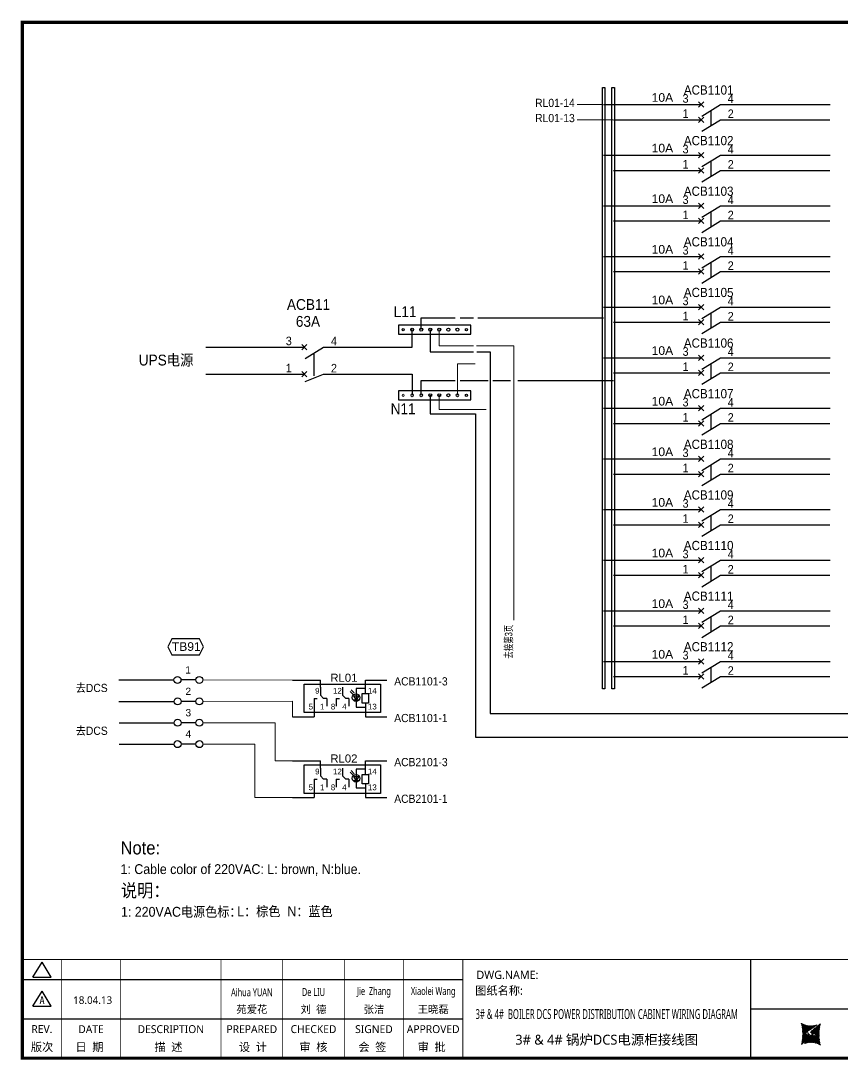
# Model space of a CAD drawing. Extents: x 81437 to 204847, y -54769 to -29444.
# Drawn here: x 96429 to 98929, y -50080 to -46917 of the extents above; entities that cross this region are included whole.
import ezdxf
from ezdxf.enums import TextEntityAlignment as Align

# ---------------------------------------------------------------- set-up
doc = ezdxf.new("R2010")
doc.units = 0
doc.header["$LTSCALE"] = 100
doc.header["$MEASUREMENT"] = 0
for name, color, linetype in [('t', 1, 'Continuous'), ('WIRING', 3, 'Continuous'), ('标准图框及表格', 7, 'Continuous'), ('空气开关', 7, 'Continuous'), ('继电器', 7, 'Continuous')]:
    doc.layers.add(name, color=color, linetype=linetype)
doc.layers.add('细实线', color=7, linetype='Continuous', lineweight=20)
doc.styles.add('HZ', font='arial.ttf', dxfattribs={"width": 0.7})
doc.styles.get("Standard").update_dxf_attribs({"font": ''})
doc.styles.add('微软雅黑', font='')
doc.styles.get('Standard').set_extended_font_data('SimSun')
doc.styles.get('微软雅黑').set_extended_font_data('Microsoft YaHei')
pattern_1 = [(45, (-6.162819773475348, -58.86246267448996), (-0.736262898216564, 0.7362628982165641), [])]

# ---------------------------------------------------------------- blocks, each defined once
blk = doc.blocks.new('供电端子')
at = {"style": 'HZ', "width": 0.7}
blk.add_attdef('供电端子', (0, 0), '', height=17, dxfattribs=at)
blk = doc.blocks.new('两对触点继电器4')
at = {"linetype": 'Continuous'}
for p, q in [((-2.898850006298744, 1), (3.93050469998343, 1)), ((0, -6.942902260849223), (0, 0)), ((0, -6.942902260849223), (0, 0)), ((0, 0), (18.62199102356681, 0)), ((0, 0), (18.62199102356681, 0)), ((3.93050469998343, -0.7714335845394089), (3.93050469998343, 1)), ((14.89074309218631, 1), (20.15853255797265, 1)), ((14.89074309218631, -2.314300753616408), (14.89074309218631, 1)), ((18.62199102356681, 0), (18.62199102356681, -6.942902260849223)), ((18.62199102356681, 0), (18.62199102356681, -6.942902260849223)), ((3.93050469998343, -0.7714335845394089), (3.93050469998343, -2.700017545885203)), ((9.330539791753836, -0.7714335845394089), (9.330539791753836, -2.700017545885203)), ((14.11930950764872, -4.628601507232815), (14.11930950764872, -2.314300753616408)), ((14.11930950764872, -2.314300753616408), (15.6621766767239, -2.314300753616408)), ((15.6621766767239, -2.314300753616408), (15.6621766767239, -4.628601507232815)), ((2.387637530904613, -3.471451130424612), (2.387637530904613, -7.942902260849223)), ((2.387637530904613, -3.471451130424612), (3.15907111544584, -3.471451130424612)), ((3.93050469998343, -2.700017545885203), (4.701938284524658, -3.471451130424612)), ((5.473371869062248, -3.471451130424612), (4.701938284524658, -3.471451130424612)), ((5.473371869062248, -3.471451130424612), (5.473371869062248, -5.400035091770405)), ((7.787672622675018, -3.471451130424612), (7.787672622675018, -5.400035091770405)), ((7.787672622675018, -3.471451130424612), (8.559106207216246, -3.471451130424612)), ((9.330539791753836, -2.700017545885203), (10.10197337629506, -3.471451130424612)), ((10.87340696083265, -3.471451130424612), (10.10197337629506, -3.471451130424612)), ((10.87340696083265, -3.471451130424612), (10.87340696083265, -5.400035091770405)), ((15.6621766767239, -4.628601507232815), (14.11930950764872, -4.628601507232815)), ((14.89074309218631, -4.628601507232815), (14.89074309218631, -7.942902260849223)), ((18.62199102356681, -6.942902260849223), (0, -6.942902260849223)), ((18.62199102356681, -6.942902260849223), (0, -6.942902260849223)), ((-2.880151934878086, -7.942902260849223), (2.387637530904613, -7.942902260849223)), ((14.89074309218631, -7.942902260849223), (20.15853255797265, -7.942902260849223))]:
    blk.add_line(p, q, dxfattribs=at)
at = {"layer": '继电器'}
for p, q in [((1.528297085300437, 0), (1.528297085300437, 0)), ((11.16448221722021, -1.789815281685151), (11.95026003654129, -2.503553604265107)), ((11.45021918775092, -1.361572544210503), (12.16456276443569, -2.146684763065423)), ((14.89074309218631, -1.063633882820795), (12.63405304086336, -1.063633882820795)), ((12.63405304086336, -1.063633882820795), (12.63405304086336, -5.578825527416484)), ((12.05396646064764, -3.793849053843587), (13.2421852528787, -3.793849053843587)), ((12.63405304086336, -5.578825527416484), (14.89074309218631, -5.578825527416484))]:
    blk.add_line(p, q, dxfattribs=at)
blk.add_lwpolyline([(0, 0), (18.62199102356681, 0), (18.62199102356681, -6.942902260849223), (0, -6.942902260849223)], close=True, dxfattribs=at)
blk.add_lwpolyline([(12.05396646064764, -2.870404006613171), (13.28619374251866, -2.870404006613171), (12.62607219127676, -3.793849053843587), (12.09797495028761, -2.870404006613171)], dxfattribs=at)
blk.add_circle((12.62607219127676, -3.266166169711141), 0.9241701717344044, dxfattribs=at)
at = {"style": 'HZ'}
for s, p in [('9', (2.635516607733734, -2.314300753616408)), ('12', (6.989454170678073, -2.314300753616408)), ('14', (15.50158897631627, -2.314300753616408)), ('5', (1.053108209867787, -6.171468676309814)), ('1', (3.841047872308991, -6.171468676309814)), ('8', (6.47885775445684, -6.171468676309814)), ('4', (9.241082964079396, -6.171468676309814)), ('13', (15.49833138462418, -6.171468676309814))]:
    blk.add_text(s, height=1.4, dxfattribs=at).set_placement(p)
at = {"layer": '继电器', "style": 'HZ'}
blk.add_attdef('J1', text='', height=2, dxfattribs=at).set_placement((9.653591208090802, 0.5682700523429958), align=Align.CENTER)
blk = doc.blocks.new('图框')
at = {"layer": '标准图框及表格'}
h = blk.add_hatch(dxfattribs=at)
h.set_pattern_fill('ANSI31', color=5, scale=8.329863809039892, style=0)
h.set_pattern_definition(pattern_1)
edge = h.paths.add_edge_path()
edge.add_arc((2393.094436262916, -3057.016314091056), 55.18534773488954, 238.1092081981581, 291.6531626184834)
edge.add_line((2413.457117633552, -3108.307481089123), (2382.362679957259, -3129.105284474292))
edge.add_arc((2232.744557938924, -3137.191253253037), 135.3602868968974, 346.3915348661821, 374.2500326978034)
edge.add_line((2364.304773850054, -3169.039594784347), (2391.343418124445, -3146.7148906974))
edge.add_line((2385.17637942767, -3139.143911424919), (2389.981166822123, -3139.761302572286))
edge.add_spline(control_points=[(2391.307199095063, -3146.750097628447), (2392.196661605914, -3145.885543305817), (2393.808172678844, -3144.319160410171), (2393.706362376579, -3140.114756849009), (2391.263680388605, -3139.875266105763), (2389.959101290711, -3139.747359722689)], knot_values=[0, 0, 0, 0, 6.844331067525468, 12.40042740766005, 18.76924275352248, 18.76924275352248, 18.76924275352248, 18.76924275352248], weights=[1, 1, 1, 1, 1, 1], degree=3, periodic=0)
edge.add_spline(control_points=[(2382.352543285211, -3129.127895979397), (2381.626555155563, -3129.73152025812), (2380.315378592357, -3130.821700626719), (2379.381276507607, -3132.24510027398), (2378.964379386169, -3132.880374753903)], knot_values=[0, 0, 0, 0, 5.253673658024614, 9.488438564008057, 9.488438564008057, 9.488438564008057, 9.488438564008057], weights=[1, 1, 1, 1, 1], degree=3, periodic=0)
edge.add_spline(control_points=[(2380.109845815059, -3131.144179531064), (2379.558651433159, -3131.767985770505), (2378.469607692277, -3133.249177120419), (2378.75000888206, -3136.59141356358), (2381.696031569307, -3138.758015293683), (2384.022624161043, -3139.007997601494), (2385.15175362843, -3139.129317677358)], knot_values=[10.66597461496156, 10.66597461496156, 10.66597461496156, 10.66597461496156, 18.97770399508879, 28.89455822145742, 41.119553648298, 52.64692538081317, 52.64692538081317, 52.64692538081317, 52.64692538081317], weights=[1, 1, 1, 1, 1, 1, 1], degree=3, periodic=0)
h = blk.add_hatch(dxfattribs=at)
h.set_pattern_fill('ANSI31', color=3, scale=8.329863809039892, style=0)
h.set_pattern_definition(pattern_1)
edge = h.paths.add_edge_path()
edge.add_line((2396.306912351669, -3134.638821765021), (2401.543221691929, -3135.303048767099))
edge.add_spline(control_points=[(2394.881673431148, -3127.632408877759), (2393.992210920092, -3128.496963200258), (2392.380699847337, -3130.063346096064), (2392.482510149457, -3134.26774965708), (2394.925192137576, -3134.507240400384), (2396.229771235499, -3134.635146783385)], knot_values=[0, 0, 0, 0, 6.844331067526932, 12.40042740766158, 18.76924275352342, 18.76924275352342, 18.76924275352342, 18.76924275352342], weights=[1, 1, 1, 1, 1, 1], degree=3, periodic=0)
edge.add_line((2421.884098676157, -3105.342911721815), (2394.845454401773, -3127.667615808762))
edge.add_spline(control_points=[(2406.462349776273, -3142.781070641064), (2406.85282482484, -3142.285248106444), (2407.700959278394, -3140.915136680455), (2407.438863643569, -3137.791092942495), (2404.4928409567, -3135.624491212552), (2402.166248364556, -3135.374508904741), (2401.037118897577, -3135.253188828716)], knot_values=[12.65408913243743, 12.65408913243743, 12.65408913243743, 12.65408913243743, 18.97770399508879, 28.89455822145742, 41.119553648298, 52.64692538081317, 52.64692538081317, 52.64692538081317, 52.64692538081317], weights=[1, 1, 1, 1, 1, 1, 1], degree=3, periodic=0)
edge.add_line((2405.463463917236, -3143.838156073773), (2406.618423075823, -3142.594514654259))
edge.add_line((2403.858524028219, -3145.261600863971), (2405.463463917236, -3143.838156073904))
edge.add_line((2372.73175489228, -3166.075025417009), (2403.826192568573, -3145.277222031841))
edge.add_arc((2393.094436262916, -3217.366192415033), 55.18534773488965, 58.10920819815809, 111.6531626184834)
edge.add_arc((2553.444314586908, -3137.191253253037), 135.360286896897, 166.3915348661823, 194.2500326978024)
at = {"color": 7}
for p, q in [((2209.47921527367, -2910.443887418679), (2209.47921527367, -3210.443887418679)), ((-6.162819773475348, -2970.443887418679), (1333.995352829523, -2970.443887418679)), ((2209.47921527367, -3060.443887418679), (3109.47921527367, -3060.443887418679)), ((-6.162819773475348, -3090.443887418679), (1333.995352829523, -3090.443887418679))]:
    blk.add_line(p, q, dxfattribs=at)
at = {"color": 7, "const_width": 3}
blk.add_lwpolyline([(4109.47921527367, -2910.443887418679), (-6.162819773475348, -2910.443887418679)], dxfattribs=at)
at = {"layer": 't', "color": 7}
for p, q in [((25.78656344305637, -2963.855076038152), (53.73638948711596, -2917.984787991318)), ((81.68621553114644, -2963.855076038152), (53.73638948711596, -2917.984787991318)), ((25.78656344305637, -2963.855076038152), (81.68621553114644, -2963.855076038152)), ((25.78656344305637, -3051.839702165522), (53.73638948711596, -3005.969414118631)), ((81.68621553114644, -3051.839702165522), (53.73638948711596, -3005.969414118631)), ((25.78656344305637, -3051.839702165522), (81.68621553114644, -3051.839702165522))]:
    blk.add_line(p, q, dxfattribs=at)
at = {"layer": 't', "color": 7, "const_width": 9.61519705431492}
blk.add_lwpolyline([(4109.47921527367, -3210.443887418679), (4109.47921527367, -58.86246267448996), (-6.162819773475348, -58.86246267448996), (-6.162819773475348, -3210.443887418679)], close=True, dxfattribs=at)
at = {"layer": 't', "color": 7, "const_width": 2.40379926357873}
for points in [[(112.6024995874977, -2911.645787050457), (112.6024995874977, -3210.443887418679)], [(292.8874443558816, -2911.645787050457), (292.8874443558816, -3210.443887418679)], [(598.2254953145239, -2911.645787050457), (598.2254953145239, -3215.27550872017)], [(785.8254793036103, -2911.645787050457), (785.8254793036103, -3215.27550872017)], [(973.4254632926677, -2911.645787050457), (973.4254632926677, -3215.27550872017)], [(1153.71040806111, -2911.645787050457), (1153.71040806111, -3215.27550872017)], [(1333.995352829523, -2911.645787050457), (1333.995352829523, -3215.27550872017)]]:
    blk.add_lwpolyline(points, dxfattribs=at)
at = {"color": 7, "style": '微软雅黑', "flags": 8}
for tag, p, height in [('DWG.NAME:', (1375.473639447489, -2969.2419877869), 25), ('DWG.NO.:', (3122.023352488108, -3089.264933317976), 24), ('图纸编号', (3309.199899152482, -3111.267140832559), 24), ('FILENO.:', (3122.509725826509, -3164.966587124836), 24), ('文档号', (3311.563545755656, -3182.994948628203), 24)]:
    blk.add_attdef(tag, p, '', height=height, dxfattribs=at)
at = {"color": 7, "style": '微软雅黑', "width": 0.8, "flags": 8}
for tag, p, height in [('PROJECTNAME:', (3119.317365890063, -2971.670387076527), 24), ('PROJECT_NAME', (3324.743137664682, -2969.191656158461), 25)]:
    blk.add_attdef(tag, p, '', height=height, dxfattribs=at)
at = {"color": 7, "style": '微软雅黑', "flags": 8}
for tag, height, width, p in [('RENLIU', 24, 0.7, (692.0254873090671, -3009.243060483925)), ('SHUFENWANG', 24, 0.7, (879.6254712981536, -3009.243060483925)), ('FANGHOU', 24, 0.7, (1063.567935676903, -3009.243060483925)), ('DANDANLI', 24, 0.7, (1243.852880445316, -3009.243060483925)), ('#10STATIONONTROLCABINETCOVER', 30, 0.6, (1771.737284051596, -3076.044837234568)), ('HANGZHOUHOLLYSYSAUTOMATIONCO.,LTD.', 24, 0.7, (2763.919484516009, -3104.577265918681))]:
    blk.add_attdef(tag, text='', height=height, dxfattribs=dict(at, width=width)).set_placement(p, align=Align.MIDDLE)
for tag, p in [('图纸名称:', (1371.649552043295, -3024.785799731683)), ('项目名称', (3272.897224152879, -3045.626842364768))]:
    blk.add_attdef(tag, text='', height=25, dxfattribs=at).set_placement(p, align=Align.BOTTOM_LEFT)
at = {"color": 7, "flags": 8}
blk.add_attdef('A', text='', height=23, dxfattribs=at).set_placement((53.73638948711596, -3033.744016823508), align=Align.MIDDLE)
at = {"color": 7, "style": '微软雅黑', "flags": 8}
for tag, height, p in [('设计时间', 23, (207.7030023673433, -3033.744016823508)), ('刘仁', 23, (692.0254873090671, -3061.050838701933)), ('王姝芬', 23, (879.6254712981536, -3061.050838701933)), ('侯方', 23, (1063.567935676903, -3061.050838701933)), ('李丹丹', 23, (1243.852880445316, -3061.050838701933)), ('PAGEXOFX', 24, (3947.55098377166, -3097.943887418679)), ('REV.', 24, (53.21983990701119, -3121.911417548025)), ('DATE', 24, (202.7449719716897, -3121.911417548025)), ('DESCRIPTION', 24, (445.5564698352027, -3121.911417548025)), ('PREPARED', 24, (692.0254873090671, -3121.911417548025)), ('CHECKED', 24, (879.625471298139, -3121.911417548025)), ('SIGNED', 24, (1063.567935676889, -3121.911417548025)), ('APPROVED', 24, (1243.852880445316, -3121.911417548025)), ('图纸名称', 30, (1771.737284051596, -3153.557526718527)), ('第几页共几页', 24, (3947.55098377166, -3172.943887418679))]:
    blk.add_attdef(tag, text='', height=height, dxfattribs=at).set_placement(p, align=Align.MIDDLE)
at = {"layer": 't', "color": 7, "style": '微软雅黑'}
for s, p in [('版次', (53.73638948711596, -3176.462903945333)), ('日  期', (198.0371495971121, -3176.462903945333)), ('描  述', (438.3267756979694, -3176.462903945333)), ('设  计', (695.3342144116759, -3176.462903945333)), ('审  核', (879.4319590690502, -3176.462903945333)), ('会  签', (1058.860113302311, -3176.462903945333)), ('审  批', (1239.145058070724, -3176.462903945333))]:
    blk.add_text(s, height=25, dxfattribs=at).set_placement(p, align=Align.MIDDLE_CENTER)
at = {"layer": '标准图框及表格', "color": 5, "style": 'HZ'}
for s, p in [('pgqh', (2367.722055843864, -3118.539690870716)), ('hollilas', (2367.889081852576, -3144.830947292762))]:
    blk.add_text(s, height=5.205656721233694, dxfattribs=at).set_placement(p)
at = {"layer": '标准图框及表格', "color": 3, "style": 'HZ'}
for s, height, p in [('auto', 8.676094535389492, (2394.744307490306, -3133.062499086471)), ('hollysys', 4.338047267694746, (2396.375285240625, -3158.593924068552))]:
    blk.add_text(s, height=height, dxfattribs=at).set_placement(p)

msp = doc.modelspace()

# ---------------------------------------------------------------- linework, layer by layer
at = {"color": 43}
for p, q in [((98202.74451665877, -47172.10623649645), (98499.40913028794, -47172.10623649645)), ((98557.96286159917, -47172.10623649645), (98891.65832374536, -47172.10623649645)), ((98202.74451665877, -47326.10623649645), (98499.40913028794, -47326.10623649645)), ((98557.96286159917, -47326.10623649645), (98891.65832374536, -47326.10623649645)), ((98202.74451665877, -47480.10623649645), (98499.40913028794, -47480.10623649645)), ((98557.96286159917, -47480.10623649645), (98891.65832374536, -47480.10623649645)), ((98202.74451665877, -47634.10623649645), (98499.40913028794, -47634.10623649645)), ((98557.96286159917, -47634.10623649645), (98891.65832374536, -47634.10623649645)), ((98202.74451665877, -47788.10623649645), (98499.40913028794, -47788.10623649645)), ((98557.96286159917, -47788.10623649645), (98891.65832374536, -47788.10623649645)), ((97647.79451665876, -47856.85623649645), (97647.79451665876, -47820.55623649646)), ((97647.79451665876, -47820.55623649646), (97750.64420916146, -47820.55623649646)), ((97765.8411573933, -47820.55623649646), (97806.75601801754, -47820.55623649646)), ((97820.00463955296, -47820.55623649646), (98202.74451665877, -47820.55623649646)), ((97620.29451665876, -47909.82225893988), (97620.29451665876, -47856.85623649645)), ((97675.29451665876, -47856.85623649645), (97675.29451665876, -47924.67491413899)), ((96992.70486699359, -47909.82225893988), (97292.11948062282, -47909.82225893988)), ((97350.67321193399, -47909.82225893988), (97620.29451665876, -47909.82225893988)), ((97675.29451665876, -47924.67491413899), (97806.75601801754, -47924.67491413899)), ((97817.27698217804, -47924.67491413899), (97857.34451665875, -47924.67491413899)), ((97857.34451665875, -47924.67491413899), (97857.34451665875, -48293.55623649646)), ((98202.74451665877, -47942.10623649645), (98499.40913028794, -47942.10623649645)), ((98557.96286159917, -47942.10623649645), (98891.65832374536, -47942.10623649645)), ((98202.74451665877, -48096.10623649645), (98499.40913028794, -48096.10623649645)), ((98557.96286159917, -48096.10623649645), (98891.65832374536, -48096.10623649645)), ((98202.74451665877, -48250.10623649645), (98499.40913028794, -48250.10623649645)), ((98557.96286159917, -48250.10623649645), (98891.65832374536, -48250.10623649645)), ((97857.34451665875, -48293.55623649646), (97857.34451665875, -49024.37898320025)), ((98202.74451665877, -48404.10623649645), (98499.40913028794, -48404.10623649645)), ((98557.96286159917, -48404.10623649645), (98891.65832374536, -48404.10623649645)), ((98202.74451665877, -48558.10623649645), (98499.40913028794, -48558.10623649645)), ((98557.96286159917, -48558.10623649645), (98891.65832374536, -48558.10623649645)), ((98202.74451665877, -48712.10623649645), (98499.40913028794, -48712.10623649645)), ((98557.96286159917, -48712.10623649645), (98891.65832374536, -48712.10623649645)), ((98202.74451665877, -48866.10623649645), (98499.40913028794, -48866.10623649645)), ((98557.96286159917, -48866.10623649645), (98891.65832374536, -48866.10623649645)), ((97857.34451665875, -49024.37898320025), (99474.38730195205, -49024.37898320025))]:
    msp.add_line(p, q, dxfattribs=at)
at = {"color": 6}
for p, q in [((98507.50100913527, -47180.19811534378), (98491.3172514406, -47164.01435764911)), ((98491.3172514406, -47180.19811534378), (98507.50100913527, -47164.01435764911)), ((98501.49118666298, -47206.89422267408), (98557.96286159917, -47172.10623649645)), ((98491.3172514406, -47226.30975077528), (98507.50100913527, -47210.12599308061)), ((98507.50100913527, -47226.30975077528), (98491.3172514406, -47210.12599308061)), ((98501.49118666298, -47253.00585810556), (98557.96286159917, -47218.21787192795)), ((98507.50100913527, -47334.19811534378), (98491.3172514406, -47318.01435764911)), ((98491.3172514406, -47334.19811534378), (98507.50100913527, -47318.01435764911)), ((98501.49118666298, -47360.89422267408), (98557.96286159917, -47326.10623649645)), ((98507.50100913527, -47380.30975077528), (98491.3172514406, -47364.12599308061)), ((98491.3172514406, -47380.30975077528), (98507.50100913527, -47364.12599308061)), ((98501.49118666298, -47407.00585810556), (98557.96286159917, -47372.21787192795)), ((98491.3172514406, -47488.19811534378), (98507.50100913527, -47472.01435764911)), ((98507.50100913527, -47488.19811534378), (98491.3172514406, -47472.01435764911)), ((98501.49118666298, -47514.89422267408), (98557.96286159917, -47480.10623649645)), ((98491.3172514406, -47534.30975077528), (98507.50100913527, -47518.12599308061)), ((98507.50100913527, -47534.30975077528), (98491.3172514406, -47518.12599308061)), ((98501.49118666298, -47561.00585810556), (98557.96286159917, -47526.21787192795)), ((98507.50100913527, -47642.19811534378), (98491.3172514406, -47626.01435764911)), ((98491.3172514406, -47642.19811534378), (98507.50100913527, -47626.01435764911)), ((98501.49118666298, -47668.89422267408), (98557.96286159917, -47634.10623649645)), ((98507.50100913527, -47688.30975077528), (98491.3172514406, -47672.12599308061)), ((98491.3172514406, -47688.30975077528), (98507.50100913527, -47672.12599308061)), ((98501.49118666298, -47715.00585810556), (98557.96286159917, -47680.21787192795)), ((98491.3172514406, -47796.19811534378), (98507.50100913527, -47780.01435764911)), ((98507.50100913527, -47796.19811534378), (98491.3172514406, -47780.01435764911)), ((98501.49118666298, -47822.89422267408), (98557.96286159917, -47788.10623649645)), ((98491.3172514406, -47842.30975077528), (98507.50100913527, -47826.12599308061)), ((98507.50100913527, -47842.30975077528), (98491.3172514406, -47826.12599308061)), ((98501.49118666298, -47869.00585810556), (98557.96286159917, -47834.21787192795)), ((98507.50100913527, -47950.19811534378), (98491.3172514406, -47934.01435764911)), ((98491.3172514406, -47950.19811534378), (98507.50100913527, -47934.01435764911)), ((98501.49118666298, -47976.89422267408), (98557.96286159917, -47942.10623649645)), ((98507.50100913527, -47996.30975077528), (98491.3172514406, -47980.12599308061)), ((98491.3172514406, -47996.30975077528), (98507.50100913527, -47980.12599308061)), ((98501.49118666298, -48023.00585810556), (98557.96286159917, -47988.21787192795)), ((98507.50100913527, -48104.19811534378), (98491.3172514406, -48088.01435764911)), ((98491.3172514406, -48104.19811534378), (98507.50100913527, -48088.01435764911)), ((98501.49118666298, -48130.89422267408), (98557.96286159917, -48096.10623649645)), ((98507.50100913527, -48150.30975077528), (98491.3172514406, -48134.12599308061)), ((98491.3172514406, -48150.30975077528), (98507.50100913527, -48134.12599308061)), ((98501.49118666298, -48177.00585810556), (98557.96286159917, -48142.21787192795)), ((98491.3172514406, -48258.19811534378), (98507.50100913527, -48242.01435764911)), ((98507.50100913527, -48258.19811534378), (98491.3172514406, -48242.01435764911)), ((98501.49118666298, -48284.89422267408), (98557.96286159917, -48250.10623649645)), ((98491.3172514406, -48304.30975077528), (98507.50100913527, -48288.12599308061)), ((98507.50100913527, -48304.30975077528), (98491.3172514406, -48288.12599308061)), ((98501.49118666298, -48331.00585810556), (98557.96286159917, -48296.21787192795)), ((98507.50100913527, -48412.19811534378), (98491.3172514406, -48396.01435764911)), ((98491.3172514406, -48412.19811534378), (98507.50100913527, -48396.01435764911)), ((98501.49118666298, -48438.89422267408), (98557.96286159917, -48404.10623649645)), ((98507.50100913527, -48458.30975077528), (98491.3172514406, -48442.12599308061)), ((98491.3172514406, -48458.30975077528), (98507.50100913527, -48442.12599308061)), ((98501.49118666298, -48485.00585810556), (98557.96286159917, -48450.21787192795)), ((98507.50100913527, -48566.19811534378), (98491.3172514406, -48550.01435764911)), ((98491.3172514406, -48566.19811534378), (98507.50100913527, -48550.01435764911)), ((98501.49118666298, -48592.89422267408), (98557.96286159917, -48558.10623649645)), ((98507.50100913527, -48612.30975077528), (98491.3172514406, -48596.12599308061)), ((98491.3172514406, -48612.30975077528), (98507.50100913527, -48596.12599308061)), ((98501.49118666298, -48639.00585810556), (98557.96286159917, -48604.21787192795)), ((98507.50100913527, -48720.19811534378), (98491.3172514406, -48704.01435764911)), ((98491.3172514406, -48720.19811534378), (98507.50100913527, -48704.01435764911)), ((98501.49118666298, -48746.89422267408), (98557.96286159917, -48712.10623649645)), ((98507.50100913527, -48766.30975077528), (98491.3172514406, -48750.12599308061)), ((98491.3172514406, -48766.30975077528), (98507.50100913527, -48750.12599308061)), ((98501.49118666298, -48793.00585810556), (98557.96286159917, -48758.21787192795)), ((98491.3172514406, -48874.19811534378), (98507.50100913527, -48858.01435764911)), ((98507.50100913527, -48874.19811534378), (98491.3172514406, -48858.01435764911)), ((98501.49118666298, -48900.89422267408), (98557.96286159917, -48866.10623649645)), ((98491.3172514406, -48920.30975077528), (98507.50100913527, -48904.12599308061)), ((98507.50100913527, -48920.30975077528), (98491.3172514406, -48904.12599308061)), ((98501.49118666298, -48947.00585810556), (98557.96286159917, -48912.21787192795))]:
    msp.add_line(p, q, dxfattribs=at)
at = {"color": 5}
for p, q in [((98232.44451665878, -47218.21787192795), (98499.40913028794, -47218.21787192795)), ((98557.96286159917, -47218.21787192795), (98891.06867408019, -47218.21787192795)), ((98232.44451665878, -47372.21787192795), (98499.40913028794, -47372.21787192795)), ((98557.96286159917, -47372.21787192795), (98891.06867408019, -47372.21787192795)), ((98232.44451665878, -47526.21787192795), (98499.40913028794, -47526.21787192795)), ((98557.96286159917, -47526.21787192795), (98891.06867408019, -47526.21787192795)), ((98232.44451665878, -47680.21787192795), (98499.40913028794, -47680.21787192795)), ((98557.96286159917, -47680.21787192795), (98891.06867408019, -47680.21787192795)), ((98232.44451665878, -47834.21787192795), (98499.40913028794, -47834.21787192795)), ((98557.96286159917, -47834.21787192795), (98891.06867408019, -47834.21787192795)), ((96992.53190244857, -47992.23389437137), (97292.11948062282, -47992.23389437137)), ((97350.67321193399, -47992.23389437137), (97620.29451665876, -47992.23389437137)), ((97620.29451665876, -47992.23389437137), (97620.29451665876, -48056.50623649645)), ((98232.44451665878, -47988.21787192795), (98499.40913028794, -47988.21787192795)), ((98557.96286159917, -47988.21787192795), (98891.06867408019, -47988.21787192795)), ((97647.79451665876, -48056.50623649645), (97647.79451665876, -48011.95623649645)), ((97647.79451665876, -48011.95623649645), (97750.6286225479, -48011.95623649645)), ((97766.21523611905, -48011.95623649645), (97851.84451665875, -48011.95623649645)), ((97866.14451665874, -48011.95623649645), (97919.1751471546, -48011.95623649645)), ((97941.84658507619, -48011.95623649645), (97974.93591852795, -48011.95623649645)), ((97974.93591852795, -48011.95623649645), (98232.44451665878, -48011.95623649645)), ((97675.29451665876, -48056.50623649645), (97675.29451665876, -48112.82855769254)), ((97675.29451665876, -48112.82855769254), (97812.79451665876, -48112.82855769254)), ((97812.79451665876, -48112.82855769254), (97812.79451665876, -48293.00623649645)), ((98232.44451665878, -48142.21787192795), (98499.40913028794, -48142.21787192795)), ((98557.96286159917, -48142.21787192795), (98891.06867408019, -48142.21787192795)), ((97812.79451665876, -48293.00623649645), (97812.79451665876, -49097.07697427474)), ((98232.44451665878, -48296.21787192795), (98499.40913028794, -48296.21787192795)), ((98557.96286159917, -48296.21787192795), (98891.06867408019, -48296.21787192795)), ((98232.44451665878, -48450.21787192795), (98499.40913028794, -48450.21787192795)), ((98557.96286159917, -48450.21787192795), (98891.06867408019, -48450.21787192795)), ((98232.44451665878, -48604.21787192795), (98499.40913028794, -48604.21787192795)), ((98557.96286159917, -48604.21787192795), (98891.06867408019, -48604.21787192795)), ((98232.44451665878, -48758.21787192795), (98499.40913028794, -48758.21787192795)), ((98557.96286159917, -48758.21787192795), (98891.06867408019, -48758.21787192795)), ((98232.44451665878, -48912.21787192795), (98499.40913028794, -48912.21787192795)), ((98557.96286159917, -48912.21787192795), (98891.06867408019, -48912.21787192795)), ((97812.79451665876, -49097.07697427474), (99504.13923987985, -49097.07697427474))]:
    msp.add_line(p, q, dxfattribs=at)
for p, q in [((97300.2113594701, -47917.91413778721), (97284.02760177548, -47901.73038009254)), ((97284.02760177548, -47917.91413778721), (97300.2113594701, -47901.73038009254)), ((97294.20153699786, -47944.61024511751), (97350.67321193399, -47909.82225893988)), ((97284.02760177548, -48000.3257732187), (97300.2113594701, -47984.14201552403)), ((97300.2113594701, -48000.3257732187), (97284.02760177548, -47984.14201552403)), ((97294.20153699786, -48014.37188054899), (97350.67321193399, -47992.23389437137))]:
    msp.add_line(p, q)
at = {"color": 7}
for p, q in [((96728.16069302245, -48922.61924063879), (96895.52340902726, -48922.61924063879)), ((96728.16069302245, -48987.79989885002), (96895.90463357657, -48987.79989885002)), ((96728.21576897838, -49052.85524094327), (96895.9597095325, -49052.85524094327)), ((96728.21576897838, -49117.91058303653), (96895.9597095325, -49117.91058303653))]:
    msp.add_line(p, q, dxfattribs=at)
at = {"color": 7, "linetype": 'Continuous'}
for p, q in [((96961.96908924275, -48922.61924063879), (96916.7051756045, -48922.61924063879)), ((96962.35031379206, -48987.79989885002), (96917.08640015381, -48987.79989885002)), ((96962.40538974799, -49052.85524094327), (96917.14147610974, -49052.85524094327)), ((96962.40538974799, -49117.91058303653), (96917.14147610974, -49117.91058303653))]:
    msp.add_line(p, q, dxfattribs=at)
at = {"color": 43}
for points in [[(98206.7318029824, -47120.40623649645), (98206.7318029824, -48949.23421393051), (98198.89451665874, -48949.23421393051), (98198.89451665874, -47120.40623649645)], [(97579.04451665876, -47870.60623649645), (97799.04451665876, -47870.60623649645), (97799.04451665876, -47843.10623649645), (97579.04451665876, -47843.10623649645)]]:
    msp.add_lwpolyline(points, close=True, dxfattribs=at)
at = {"color": 5}
for points in [[(98235.88180298242, -47120.40623649645), (98235.88180298242, -48949.23421393051), (98228.04451665876, -48949.23421393051), (98228.04451665876, -47120.40623649645)], [(97579.04451665876, -48070.25623649645), (97799.04451665876, -48070.25623649645), (97799.04451665876, -48042.75623649645), (97579.04451665876, -48042.75623649645)]]:
    msp.add_lwpolyline(points, close=True, dxfattribs=at)
at = {"color": 3}
msp.add_lwpolyline([(96973.63048280205, -48797.59135525377), (96888.97313842247, -48797.59135525377), (96876.87713842251, -48821.78335525376), (96888.97313842247, -48845.97535525376), (96973.63048280205, -48845.97535525376), (96985.72648280201, -48821.78335525376), (96973.63048280205, -48797.59135525377)], dxfattribs=at)
for centre, radius in [((97592.79451665876, -47856.85623649645), 3.3), ((97620.29451665876, -47856.85623649645), 4.4), ((97647.79451665876, -47856.85623649645), 4.4), ((97675.29451665876, -47856.85623649645), 4.4), ((97702.79451665876, -47856.85623649645), 4.4), ((97730.29451665876, -47856.85623649645), 4.4), ((97757.79451665876, -47856.85623649645), 4.4), ((97785.29451665876, -47856.85623649645), 3.3), ((97675.29451665876, -48056.50623649645), 4.4), ((97702.79451665876, -48056.50623649645), 4.4), ((97730.29451665876, -48056.50623649645), 4.4), ((97785.29451665876, -48056.50623649645), 3.3)]:
    msp.add_circle(centre, radius)
at = {"lineweight": 20}
for centre, radius in [((97592.79451665876, -48056.50623649645), 3.3), ((97620.29451665876, -48056.50623649645), 4.4), ((97647.79451665876, -48056.50623649645), 4.4), ((97757.79451665876, -48056.50623649645), 4.4)]:
    msp.add_circle(centre, radius, dxfattribs=at)
at = {"layer": 'WIRING', "color": 3}
for centre in [(96906.1142923159, -48922.61924063879), (96972.5599725314, -48922.61924063879), (96906.49551686522, -48987.79989885002), (96972.94119708071, -48987.79989885002), (96906.55059282115, -49052.85524094327), (96972.99627303664, -49052.85524094327), (96906.55059282115, -49117.91058303653), (96972.99627303664, -49117.91058303653)]:
    msp.add_circle(centre, 10.59088328861253, dxfattribs=at)
at = {"layer": '空气开关', "color": 6}
for p, q in [((98529.7270241311, -47235.61186501675), (98529.7270241311, -47189.50022958528)), ((98529.7270241311, -47389.61186501675), (98529.7270241311, -47343.50022958528)), ((98529.7270241311, -47543.61186501675), (98529.7270241311, -47497.50022958528)), ((98529.7270241311, -47697.61186501675), (98529.7270241311, -47651.50022958528)), ((98529.7270241311, -47851.61186501675), (98529.7270241311, -47805.50022958528)), ((98529.7270241311, -48005.61186501675), (98529.7270241311, -47959.50022958528)), ((98529.7270241311, -48159.61186501675), (98529.7270241311, -48113.50022958528)), ((98529.7270241311, -48313.61186501675), (98529.7270241311, -48267.50022958528)), ((98529.7270241311, -48467.61186501675), (98529.7270241311, -48421.50022958528)), ((98529.7270241311, -48621.61186501675), (98529.7270241311, -48575.50022958528)), ((98529.7270241311, -48775.61186501675), (98529.7270241311, -48729.50022958528)), ((98529.7270241311, -48929.61186501675), (98529.7270241311, -48883.50022958528))]:
    msp.add_line(p, q, dxfattribs=at)
at = {"layer": '空气开关'}
msp.add_line((97322.43737446592, -47996.97788746019), (97322.43737446592, -47927.21625202871), dxfattribs=at)
at = {"layer": '细实线', "color": 43}
for p, q in [((98200.69644131136, -47172.3002354707), (98122.48624643876, -47172.3002354707)), ((97702.79451665876, -47856.85623649645), (97702.79451665876, -47905.70818849897)), ((97702.79451665876, -47905.70818849897), (97807.1456833568, -47905.70818849897)), ((97816.17387061816, -47905.70818849897), (97929.55322457757, -47905.70818849897)), ((97929.55322457757, -47905.70818849897), (97929.55322457757, -48741.09807817497))]:
    msp.add_line(p, q, dxfattribs=at)
at = {"layer": '细实线', "color": 5}
for p, q in [((98230.39644131137, -47218.4118709022), (98122.48624643876, -47218.4118709022)), ((97757.79451665876, -48056.50623649645), (97757.79451665876, -47960.48569141116)), ((97757.79451665876, -47960.48569141116), (97812.13028237683, -47960.48569141116)), ((97702.79451665876, -48056.50623649645), (97702.79451665876, -48099.72024924851)), ((97702.79451665876, -48099.72024924851), (97845.25796826131, -48099.72024924851))]:
    msp.add_line(p, q, dxfattribs=at)
at = {"layer": '细实线', "color": 0}
for p, q in [((97255.75062849742, -48922.88148482531), (96983.15085582001, -48922.61924063879)), ((97255.98398042878, -48987.56924063878), (96983.53208036933, -48987.79989885002)), ((97255.98398042878, -49034.48890504077), (97255.98398042878, -48987.56924063878)), ((96983.58715632526, -49052.85524094327), (97203.31148904187, -49052.85524094327)), ((97203.31148904184, -49168.52948482533), (97203.31148904187, -49052.85524094327)), ((96983.58715632526, -49117.91058303653), (97141.31148904184, -49117.91058303653)), ((97141.31148904184, -49117.91058303653), (97141.31148904181, -49280.13690504078)), ((97255.75062849742, -49168.52948482533), (97203.31148904184, -49168.52948482533)), ((97255.98398042878, -49280.13690504078), (97141.31148904181, -49280.13690504078))]:
    msp.add_line(p, q, dxfattribs=at)

# ---------------------------------------------------------------- block references
at = {"color": 1}
ref = msp.add_blockref('图框', (96440.3386513292, -46863.05262892279), dxfattribs=at)
ref.add_attrib('图纸名称:', '图纸名称:', dxfattribs={"color": 7, "height": 25, "style": '微软雅黑', "flags": 8}).set_placement((97811.9882033725, -49887.83842865447), align=Align.BOTTOM_LEFT)
ref.add_attrib('#10STATIONONTROLCABINETCOVER', '3# & 4#  BOILER DCS POWER DISTRIBUTION CABINET WIRING DIAGRAM', dxfattribs={"color": 7, "height": 30, "style": '微软雅黑', "width": 0.6, "flags": 8}).set_placement((98212.0759353808, -49939.09746615736), align=Align.MIDDLE)
ref.add_attrib('DWG.NAME:', 'DWG.NAME:', (97815.8122907767, -49832.29461670969), dxfattribs={"color": 7, "height": 25, "style": '微软雅黑', "flags": 8})
ref.add_attrib('DANDANLI', 'Xiaolei Wang', dxfattribs={"color": 7, "height": 24, "style": '微软雅黑', "width": 0.6999999999999998, "flags": 8}).set_placement((97684.19153177453, -49872.29568940671), align=Align.MIDDLE)
ref.add_attrib('FANGHOU', 'Jie  Zhang', dxfattribs={"color": 7, "height": 24, "style": '微软雅黑', "width": 0.6999999999999998, "flags": 8}).set_placement((97503.90658700612, -49872.29568940671), align=Align.MIDDLE)
ref.add_attrib('SHUFENWANG', 'De LIU', dxfattribs={"color": 7, "height": 24, "style": '微软雅黑', "width": 0.6999999999999998, "flags": 8}).set_placement((97319.96412262737, -49872.29568940671), align=Align.MIDDLE)
ref.add_attrib('RENLIU', 'Aihua YUAN', dxfattribs={"color": 7, "height": 24, "style": '微软雅黑', "width": 0.6999999999999998, "flags": 8}).set_placement((97132.36413863828, -49872.29568940671), align=Align.MIDDLE)
ref.add_attrib('APPROVED', 'APPROVED', dxfattribs={"color": 7, "height": 24, "style": '微软雅黑'}).set_placement((97684.19153177453, -49984.96404647081), align=Align.MIDDLE)
ref.add_attrib('SIGNED', 'SIGNED', dxfattribs={"color": 7, "height": 24, "style": '微软雅黑'}).set_placement((97503.90658700609, -49984.96404647081), align=Align.MIDDLE)
ref.add_attrib('CHECKED', 'CHECKED', dxfattribs={"color": 7, "height": 24, "style": '微软雅黑'}).set_placement((97319.96412262734, -49984.96404647081), align=Align.MIDDLE)
ref.add_attrib('PREPARED', 'PREPARED', dxfattribs={"color": 7, "height": 24, "style": '微软雅黑'}).set_placement((97132.36413863828, -49984.96404647081), align=Align.MIDDLE)
ref.add_attrib('DESCRIPTION', 'DESCRIPTION', dxfattribs={"color": 7, "height": 24, "style": '微软雅黑'}).set_placement((96885.89512116442, -49984.96404647081), align=Align.MIDDLE)
ref.add_attrib('DATE', 'DATE', dxfattribs={"color": 7, "height": 24, "style": '微软雅黑', "flags": 8}).set_placement((96643.08362330089, -49984.96404647081), align=Align.MIDDLE)
ref.add_attrib('REV.', 'REV.', dxfattribs={"color": 7, "height": 24, "style": '微软雅黑', "flags": 8}).set_placement((96493.55849123621, -49984.96404647081), align=Align.MIDDLE)
ref.add_attrib('A', 'A', dxfattribs={"color": 7, "height": 23, "flags": 8}).set_placement((96494.07504081633, -49896.7966457463), align=Align.MIDDLE)
ref.add_attrib('设计时间', '18.04.13', dxfattribs={"color": 7, "height": 23, "style": '微软雅黑', "flags": 8}).set_placement((96648.04165369655, -49896.7966457463), align=Align.MIDDLE)
ref.add_attrib('李丹丹', '王晓磊', dxfattribs={"color": 7, "height": 23, "style": '微软雅黑', "flags": 8}).set_placement((97684.19153177453, -49924.10346762472), align=Align.MIDDLE)
ref.add_attrib('侯方', '张洁', dxfattribs={"color": 7, "height": 23, "style": '微软雅黑', "flags": 8}).set_placement((97503.90658700612, -49924.10346762472), align=Align.MIDDLE)
ref.add_attrib('王姝芬', '刘  德', dxfattribs={"color": 7, "height": 23, "style": '微软雅黑', "flags": 8}).set_placement((97319.96412262737, -49924.10346762472), align=Align.MIDDLE)
ref.add_attrib('刘仁', '苑爱花', dxfattribs={"color": 7, "height": 23, "style": '微软雅黑', "flags": 8}).set_placement((97132.36413863828, -49924.10346762472), align=Align.MIDDLE)
ref.add_attrib('图纸名称', '3# & 4# 锅炉DCS电源柜接线图', dxfattribs={"color": 7, "height": 30, "style": '微软雅黑', "flags": 8}).set_placement((98212.0759353808, -50016.61015564131), align=Align.MIDDLE)
ref = msp.add_blockref('供电端子', (98522.39707551099, -47141.6380799256), dxfattribs=dict(xscale=0.9349999999976717, yscale=0.9349999999976717))
ref.add_attrib('供电端子', 'ACB1101', dxfattribs={"height": 28.05, "style": 'HZ', "width": 0.9}).set_placement((98522.39707551099, -47141.6380799256), align=Align.CENTER)
ref = msp.add_blockref('供电端子', (98381.59707551094, -47163.6380799256), dxfattribs=dict(xscale=0.9349999999976717, yscale=0.9349999999976717))
ref.add_attrib('供电端子', '10A', dxfattribs={"height": 26.4, "style": 'HZ'}).set_placement((98381.59707551094, -47163.6380799256), align=Align.CENTER)
ref = msp.add_blockref('供电端子', (97994.43624643874, -47179.39878983918), dxfattribs=dict(xscale=0.9349999999976717, yscale=0.9349999999976717))
ref.add_attrib('供电端子', 'RL01-14', (97994.43624643874, -47179.39878983918), dxfattribs={"height": 25, "style": 'HZ', "width": 0.9})
ref = msp.add_blockref('供电端子', (97994.43624643874, -47225.51042527068), dxfattribs=dict(xscale=0.9349999999976717, yscale=0.9349999999976717))
ref.add_attrib('供电端子', 'RL01-13', (97994.43624643874, -47225.51042527068), dxfattribs={"height": 25, "style": 'HZ', "width": 0.9})
ref = msp.add_blockref('供电端子', (98522.39707551099, -47295.6380799256), dxfattribs=dict(xscale=0.9349999999976717, yscale=0.9349999999976717))
ref.add_attrib('供电端子', 'ACB1102', dxfattribs={"height": 28.05, "style": 'HZ', "width": 0.9}).set_placement((98522.39707551099, -47295.6380799256), align=Align.CENTER)
ref = msp.add_blockref('供电端子', (98381.59707551094, -47317.6380799256), dxfattribs=dict(xscale=0.9349999999976717, yscale=0.9349999999976717))
ref.add_attrib('供电端子', '10A', dxfattribs={"height": 26.4, "style": 'HZ'}).set_placement((98381.59707551094, -47317.6380799256), align=Align.CENTER)
ref = msp.add_blockref('供电端子', (98522.39707551099, -47449.6380799256), dxfattribs=dict(xscale=0.9349999999976717, yscale=0.9349999999976717))
ref.add_attrib('供电端子', 'ACB1103', dxfattribs={"height": 28.05, "style": 'HZ', "width": 0.9}).set_placement((98522.39707551099, -47449.6380799256), align=Align.CENTER)
ref = msp.add_blockref('供电端子', (98381.59707551094, -47471.6380799256), dxfattribs=dict(xscale=0.9349999999976717, yscale=0.9349999999976717))
ref.add_attrib('供电端子', '10A', dxfattribs={"height": 26.4, "style": 'HZ'}).set_placement((98381.59707551094, -47471.6380799256), align=Align.CENTER)
ref = msp.add_blockref('供电端子', (98522.39707551099, -47603.6380799256), dxfattribs=dict(xscale=0.9349999999976717, yscale=0.9349999999976717))
ref.add_attrib('供电端子', 'ACB1104', dxfattribs={"height": 28.05, "style": 'HZ', "width": 0.9}).set_placement((98522.39707551099, -47603.6380799256), align=Align.CENTER)
ref = msp.add_blockref('供电端子', (98381.59707551094, -47625.6380799256), dxfattribs=dict(xscale=0.9349999999976717, yscale=0.9349999999976717))
ref.add_attrib('供电端子', '10A', dxfattribs={"height": 26.4, "style": 'HZ'}).set_placement((98381.59707551094, -47625.6380799256), align=Align.CENTER)
ref = msp.add_blockref('供电端子', (98522.39707551099, -47757.6380799256), dxfattribs=dict(xscale=0.9349999999976717, yscale=0.9349999999976717))
ref.add_attrib('供电端子', 'ACB1105', dxfattribs={"height": 28.05, "style": 'HZ', "width": 0.9}).set_placement((98522.39707551099, -47757.6380799256), align=Align.CENTER)
ref = msp.add_blockref('供电端子', (98381.59707551094, -47779.6380799256), dxfattribs=dict(xscale=0.9349999999976717, yscale=0.9349999999976717))
ref.add_attrib('供电端子', '10A', dxfattribs={"height": 26.4, "style": 'HZ'}).set_placement((98381.59707551094, -47779.6380799256), align=Align.CENTER)
ref = msp.add_blockref('供电端子', (98381.59707551094, -47933.6380799256), dxfattribs=dict(xscale=0.9349999999976717, yscale=0.9349999999976717))
ref.add_attrib('供电端子', '10A', dxfattribs={"height": 26.4, "style": 'HZ'}).set_placement((98381.59707551094, -47933.6380799256), align=Align.CENTER)
ref = msp.add_blockref('供电端子', (98522.39707551099, -47911.6380799256), dxfattribs=dict(xscale=0.9349999999976717, yscale=0.9349999999976717))
ref.add_attrib('供电端子', 'ACB1106', dxfattribs={"height": 28.05, "style": 'HZ', "width": 0.9}).set_placement((98522.39707551099, -47911.6380799256), align=Align.CENTER)
ref = msp.add_blockref('供电端子', (98522.39707551099, -48065.6380799256), dxfattribs=dict(xscale=0.9349999999976717, yscale=0.9349999999976717))
ref.add_attrib('供电端子', 'ACB1107', dxfattribs={"height": 28.05, "style": 'HZ', "width": 0.9}).set_placement((98522.39707551099, -48065.6380799256), align=Align.CENTER)
ref = msp.add_blockref('供电端子', (98381.59707551094, -48087.6380799256), dxfattribs=dict(xscale=0.9349999999976717, yscale=0.9349999999976717))
ref.add_attrib('供电端子', '10A', dxfattribs={"height": 26.4, "style": 'HZ'}).set_placement((98381.59707551094, -48087.6380799256), align=Align.CENTER)
ref = msp.add_blockref('供电端子', (98522.39707551099, -48219.6380799256), dxfattribs=dict(xscale=0.9349999999976717, yscale=0.9349999999976717))
ref.add_attrib('供电端子', 'ACB1108', dxfattribs={"height": 28.05, "style": 'HZ', "width": 0.9}).set_placement((98522.39707551099, -48219.6380799256), align=Align.CENTER)
ref = msp.add_blockref('供电端子', (98381.59707551094, -48241.6380799256), dxfattribs=dict(xscale=0.9349999999976717, yscale=0.9349999999976717))
ref.add_attrib('供电端子', '10A', dxfattribs={"height": 26.4, "style": 'HZ'}).set_placement((98381.59707551094, -48241.6380799256), align=Align.CENTER)
ref = msp.add_blockref('供电端子', (98522.39707551099, -48373.6380799256), dxfattribs=dict(xscale=0.9349999999976717, yscale=0.9349999999976717))
ref.add_attrib('供电端子', 'ACB1109', dxfattribs={"height": 28.05, "style": 'HZ', "width": 0.9}).set_placement((98522.39707551099, -48373.6380799256), align=Align.CENTER)
ref = msp.add_blockref('供电端子', (98381.59707551094, -48395.6380799256), dxfattribs=dict(xscale=0.9349999999976717, yscale=0.9349999999976717))
ref.add_attrib('供电端子', '10A', dxfattribs={"height": 26.4, "style": 'HZ'}).set_placement((98381.59707551094, -48395.6380799256), align=Align.CENTER)
ref = msp.add_blockref('供电端子', (98522.39707551099, -48527.6380799256), dxfattribs=dict(xscale=0.9349999999976717, yscale=0.9349999999976717))
ref.add_attrib('供电端子', 'ACB1110', dxfattribs={"height": 28.05, "style": 'HZ', "width": 0.9}).set_placement((98522.39707551099, -48527.6380799256), align=Align.CENTER)
ref = msp.add_blockref('供电端子', (98381.59707551094, -48549.6380799256), dxfattribs=dict(xscale=0.9349999999976717, yscale=0.9349999999976717))
ref.add_attrib('供电端子', '10A', dxfattribs={"height": 26.4, "style": 'HZ'}).set_placement((98381.59707551094, -48549.6380799256), align=Align.CENTER)
ref = msp.add_blockref('供电端子', (98522.39707551099, -48681.6380799256), dxfattribs=dict(xscale=0.9349999999976717, yscale=0.9349999999976717))
ref.add_attrib('供电端子', 'ACB1111', dxfattribs={"height": 28.05, "style": 'HZ', "width": 0.9}).set_placement((98522.39707551099, -48681.6380799256), align=Align.CENTER)
ref = msp.add_blockref('供电端子', (98381.59707551094, -48703.6380799256), dxfattribs=dict(xscale=0.9349999999976717, yscale=0.9349999999976717))
ref.add_attrib('供电端子', '10A', dxfattribs={"height": 26.4, "style": 'HZ'}).set_placement((98381.59707551094, -48703.6380799256), align=Align.CENTER)
ref = msp.add_blockref('供电端子', (98522.39707551099, -48835.6380799256), dxfattribs=dict(xscale=0.9349999999976717, yscale=0.9349999999976717))
ref.add_attrib('供电端子', 'ACB1112', dxfattribs={"height": 28.05, "style": 'HZ', "width": 0.9}).set_placement((98522.39707551099, -48835.6380799256), align=Align.CENTER)
ref = msp.add_blockref('供电端子', (98381.59707551094, -48857.6380799256), dxfattribs=dict(xscale=0.9349999999976717, yscale=0.9349999999976717))
ref.add_attrib('供电端子', '10A', dxfattribs={"height": 26.4, "style": 'HZ'}).set_placement((98381.59707551094, -48857.6380799256), align=Align.CENTER)
ref = msp.add_blockref('供电端子', (96947.24351955368, -48903.00532290181), dxfattribs=dict(xscale=0.9349999999976717, yscale=0.9349999999976717, zscale=0.9349999999999999))
ref.add_attrib('供电端子', '1', dxfattribs={"height": 22, "style": 'HZ'}).set_placement((96947.24351955368, -48903.00532290181), align=Align.RIGHT)
ref = msp.add_blockref('供电端子', (97565.66541424164, -48939.30242668925), dxfattribs=dict(xscale=0.9349999999976717, yscale=0.9349999999976717))
ref.add_attrib('供电端子', 'ACB1101-3', (97565.66541424164, -48939.30242668925), dxfattribs={"height": 25, "style": 'HZ', "width": 0.9})
ref = msp.add_blockref('供电端子', (96596.72148904184, -48959.42924063878), dxfattribs=dict(xscale=0.9349999999976717, yscale=0.9349999999976717))
ref.add_attrib('供电端子', '去DCS ', (96596.72148904184, -48959.42924063878), dxfattribs={"height": 25, "style": 'HZ', "width": 0.9})
ref = msp.add_blockref('供电端子', (96947.624744103, -48968.18598111304), dxfattribs=dict(xscale=0.9349999999976717, yscale=0.9349999999976717, zscale=0.9349999999999999))
ref.add_attrib('供电端子', '2', dxfattribs={"height": 22, "style": 'HZ'}).set_placement((96947.624744103, -48968.18598111304), align=Align.RIGHT)
ref = msp.add_blockref('供电端子', (96947.67982005893, -49033.2413232063), dxfattribs=dict(xscale=0.9349999999976717, yscale=0.9349999999976717, zscale=0.9349999999999999))
ref.add_attrib('供电端子', '3', dxfattribs={"height": 22, "style": 'HZ'}).set_placement((96947.67982005893, -49033.2413232063), align=Align.RIGHT)
ref = msp.add_blockref('供电端子', (97565.66541424164, -49050.9098469047), dxfattribs=dict(xscale=0.9349999999976717, yscale=0.9349999999976717))
ref.add_attrib('供电端子', 'ACB1101-1', (97565.66541424164, -49050.9098469047), dxfattribs={"height": 25, "style": 'HZ', "width": 0.9})
ref = msp.add_blockref('供电端子', (96596.77656499777, -49089.66524094327), dxfattribs=dict(xscale=0.9349999999976717, yscale=0.9349999999976717))
ref.add_attrib('供电端子', '去DCS ', (96596.77656499777, -49089.66524094327), dxfattribs={"height": 25, "style": 'HZ', "width": 0.9})
ref = msp.add_blockref('供电端子', (96947.67982005893, -49098.29666529955), dxfattribs=dict(xscale=0.9349999999976717, yscale=0.9349999999976717, zscale=0.9349999999999999))
ref.add_attrib('供电端子', '4', dxfattribs={"height": 22, "style": 'HZ'}).set_placement((96947.67982005893, -49098.29666529955), align=Align.RIGHT)
ref = msp.add_blockref('供电端子', (97565.66541424164, -49184.95042668926), dxfattribs=dict(xscale=0.9349999999976717, yscale=0.9349999999976717))
ref.add_attrib('供电端子', 'ACB2101-3', (97565.66541424164, -49184.95042668926), dxfattribs={"height": 25, "style": 'HZ', "width": 0.9})
ref = msp.add_blockref('供电端子', (97565.66541424164, -49296.55784690472), dxfattribs=dict(xscale=0.9349999999976717, yscale=0.9349999999976717))
ref.add_attrib('供电端子', 'ACB2101-1', (97565.66541424164, -49296.55784690472), dxfattribs={"height": 25, "style": 'HZ', "width": 0.9})
at = {"layer": '继电器'}
ref = msp.add_blockref('两对触点继电器4', (97291.92827657607, -48935.36148482532), dxfattribs=dict(at, xscale=12.48000000001048, yscale=12.48000000000684, zscale=12.48))
ref.add_attrib('J1', 'RL01', dxfattribs={"height": 24.7, "style": 'HZ'}).set_placement((97412.40509485305, -48928.26947457212), align=Align.CENTER)
ref = msp.add_blockref('两对触点继电器4', (97291.92827657607, -49181.00948482534), dxfattribs=dict(at, xscale=12.48000000001048, yscale=12.48000000000684, zscale=12.48))
ref.add_attrib('J1', 'RL02', dxfattribs={"height": 24.7, "style": 'HZ'}).set_placement((97412.40509485305, -49173.91747457214), align=Align.CENTER)

# ---------------------------------------------------------------- texts
at = {"style": 'HZ', "width": 0.9}
for s, p in [('ACB11', (97239.11698861641, -47796.79768039747)), ('63A', (97266.32351323933, -47848.23045949408)), ('L11', (97564.07509374875, -47818.63046348894)), ('UPS电源', (96788.25724148075, -47965.86963703463)), ('N11', (97554.67895674877, -48114.08677137551))]:
    msp.add_text(s, height=33, dxfattribs=at).set_placement(p)
at = {"style": 'HZ', "width": 0.7}
msp.add_text('去接第3页', height=23.1, rotation=90, dxfattribs=at).set_placement((97925.30236858723, -48857.63724024147))
at = {"color": 7, "style": 'HZ'}
msp.add_text('TB91', height=26.244, dxfattribs=at).set_placement((96889.13659712591, -48834.09376675493))
at = {"color": 3, "style": 'HZ', "width": 0.9}
for s, height, p in [('Note:', 40, (96732.91166898631, -49453.40169234623)), ('1: Cable color of 220VAC: L: brown, N:blue.', 30, (96732.91166898631, -49513.14712863366)), ('说明：', 40, (96734.32911756815, -49583.28585652227)), ('说明：', 40, (96734.32911756815, -49583.28585652227)), ('1: 220VAC电源色标：', 30, (96734.32911756815, -49643.0312928097)), ('L：棕色', 30, (97087.98545042204, -49641.59967045093)), ('N：蓝色', 30, (97240.60291930987, -49641.59983300182))]:
    msp.add_text(s, height=height, dxfattribs=at).set_placement(p)
at = {"layer": '空气开关', "style": 'HZ', "width": 0.9}
for s, p in [('3', (98442.99936210993, -47166.41127417423)), ('4', (98580.41186169232, -47166.86943860716)), ('1', (98442.99936210993, -47212.52290960573)), ('2', (98580.41186169232, -47212.98107403865)), ('3', (98442.99936210993, -47320.41127417423)), ('4', (98580.41186169232, -47320.86943860716)), ('1', (98442.99936210993, -47366.52290960573)), ('2', (98580.41186169232, -47366.98107403865)), ('3', (98442.99936210993, -47474.41127417423)), ('4', (98580.41186169232, -47474.86943860716)), ('1', (98442.99936210993, -47520.52290960573)), ('2', (98580.41186169232, -47520.98107403865)), ('3', (98442.99936210993, -47628.41127417423)), ('4', (98580.41186169232, -47628.86943860716)), ('1', (98442.99936210993, -47674.52290960573)), ('2', (98580.41186169232, -47674.98107403866)), ('3', (98442.99936210993, -47782.41127417423)), ('4', (98580.41186169232, -47782.86943860716)), ('1', (98442.99936210993, -47828.52290960573)), ('2', (98580.41186169232, -47828.98107403866)), ('3', (97235.70971244475, -47904.12729661766)), ('4', (97373.12221202714, -47904.58546105059)), ('3', (98442.99936210993, -47936.41127417423)), ('4', (98580.41186169232, -47936.86943860716)), ('1', (97235.70971244475, -47986.53893204915)), ('2', (97373.12221202714, -47986.99709648208)), ('1', (98442.99936210993, -47982.52290960573)), ('2', (98580.41186169232, -47982.98107403866)), ('3', (98442.99936210993, -48090.41127417424)), ('4', (98580.41186169232, -48090.86943860716)), ('1', (98442.99936210993, -48136.52290960573)), ('2', (98580.41186169232, -48136.98107403866)), ('3', (98442.99936210993, -48244.41127417424)), ('4', (98580.41186169232, -48244.86943860716)), ('1', (98442.99936210993, -48290.52290960573)), ('2', (98580.41186169232, -48290.98107403866)), ('3', (98442.99936210993, -48398.41127417424)), ('4', (98580.41186169232, -48398.86943860716)), ('1', (98442.99936210993, -48444.52290960573)), ('2', (98580.41186169232, -48444.98107403866)), ('3', (98442.99936210993, -48552.41127417424)), ('4', (98580.41186169232, -48552.86943860716)), ('1', (98442.99936210993, -48598.52290960573)), ('2', (98580.41186169232, -48598.98107403866)), ('3', (98442.99936210993, -48706.41127417424)), ('4', (98580.41186169232, -48706.86943860716)), ('1', (98442.99936210993, -48752.52290960573)), ('2', (98580.41186169232, -48752.98107403866)), ('3', (98442.99936210993, -48860.41127417424)), ('4', (98580.41186169232, -48860.86943860716)), ('1', (98442.99936210993, -48906.52290960573)), ('2', (98580.41186169232, -48906.98107403866))]:
    msp.add_text(s, height=26.00961058081033, dxfattribs=at).set_placement(p)

doc.saveas('drawing.dxf')
